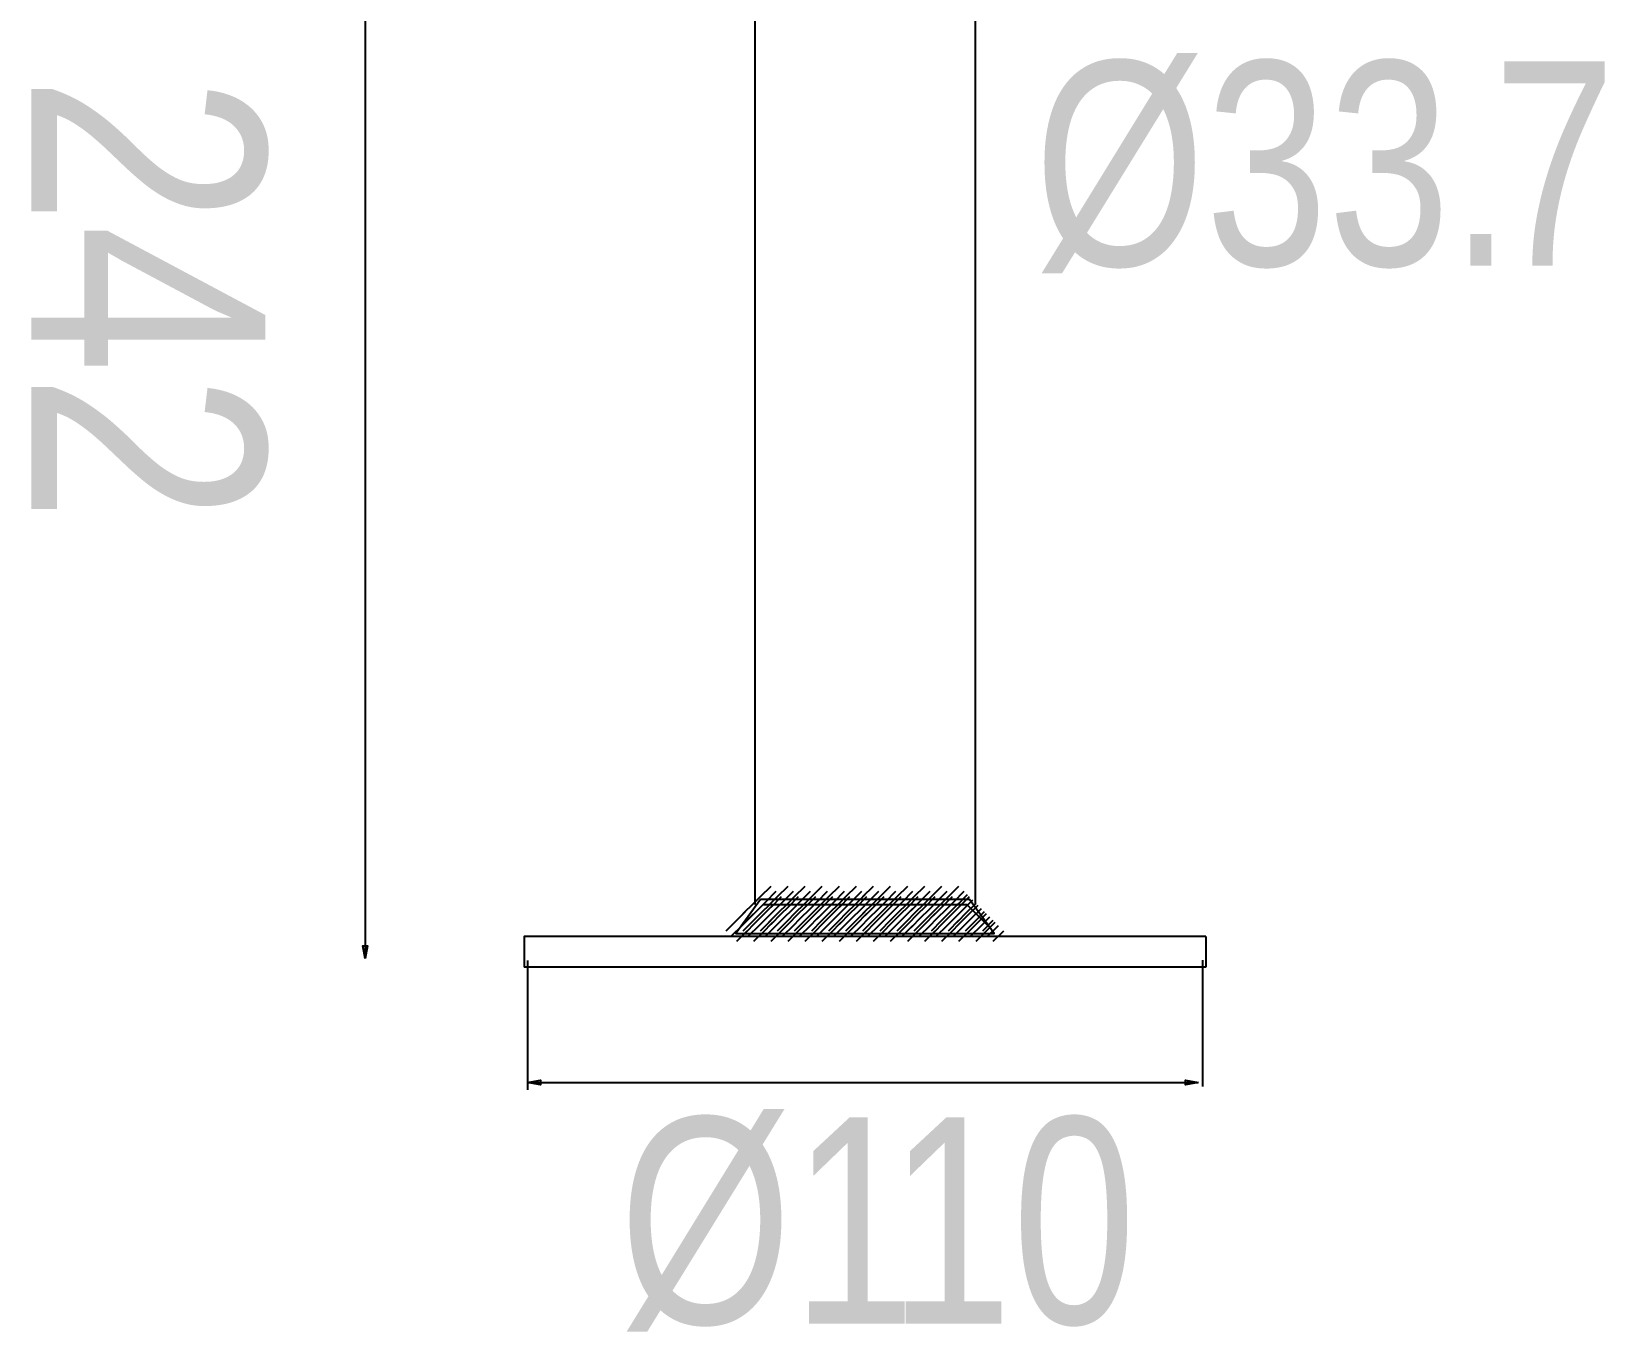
# Model space of a CAD drawing. Extents: x 8 to 198, y 8 to 338.
# Drawn here: x 7.8 to 71.2, y 7.9 to 60.3 of the extents above; entities that cross this region are included whole.
import ezdxf

# ---------------------------------------------------------------- set-up
doc = ezdxf.new("R2010")
doc.units = 0
doc.layers.add('LIVELLO_1', color=160, linetype='Continuous')
doc.styles.add('STD', font='txt')

# ---------------------------------------------------------------- blocks, each defined once
blk = doc.blocks.new('AI9-BLK169')
at = {"layer": 'LIVELLO_1', "color": 7}
for p, q in [((4.483361, -0.319188), (4.90573, 0.105592)), ((4.694545, -0.530372), (5.11812, -0.105592)), ((4.90573, -0.741557), (5.331716, -0.319188))]:
    blk.add_line(p, q, dxfattribs=at)
blk = doc.blocks.new('AI9-BLK168')
at = {"layer": 'LIVELLO_1', "color": 7}
blk.add_blockref('AI9-BLK169', (0, 0), dxfattribs=at)
blk = doc.blocks.new('AI9-BLK165')
at = {"layer": 'LIVELLO_1', "color": 7}
for p, q in [((4.05126, -0.319188), (4.473629, 0.105592)), ((4.262444, -0.530372), (4.687225, -0.105592)), ((4.473629, -0.741557), (4.898237, -0.319188))]:
    blk.add_line(p, q, dxfattribs=at)
blk = doc.blocks.new('AI9-BLK164')
at = {"layer": 'LIVELLO_1', "color": 7}
blk.add_blockref('AI9-BLK165', (0, 0), dxfattribs=at)
blk = doc.blocks.new('AI9-BLK163')
at = {"layer": 'LIVELLO_1', "color": 7}
for p, q in [((4.312226, -0.144866), (4.734422, 0.279914)), ((4.523238, -0.358462), (4.945607, 0.06873)), ((4.734422, -0.569647), (5.159203, -0.144866))]:
    blk.add_line(p, q, dxfattribs=at)
blk = doc.blocks.new('AI9-BLK162')
at = {"layer": 'LIVELLO_1', "color": 7}
blk.add_blockref('AI9-BLK163', (0, 0), dxfattribs=at)
blk = doc.blocks.new('AI9-BLK159')
at = {"layer": 'LIVELLO_1', "color": 7}
for p, q in [((3.362585, -0.319188), (3.784782, 0.105592)), ((3.573598, -0.530372), (3.998378, -0.105592)), ((3.784782, -0.741557), (4.209562, -0.319188))]:
    blk.add_line(p, q, dxfattribs=at)
blk = doc.blocks.new('AI9-BLK158')
at = {"layer": 'LIVELLO_1', "color": 7}
blk.add_blockref('AI9-BLK159', (0, 0), dxfattribs=at)
blk = doc.blocks.new('AI9-BLK157')
at = {"layer": 'LIVELLO_1', "color": 7}
for p, q in [((3.70744, -0.144866), (4.129808, 0.279914)), ((3.918624, -0.358462), (4.343404, 0.06873)), ((4.129808, -0.569647), (4.554588, -0.144866))]:
    blk.add_line(p, q, dxfattribs=at)
blk = doc.blocks.new('AI9-BLK156')
at = {"layer": 'LIVELLO_1', "color": 7}
blk.add_blockref('AI9-BLK157', (0, 0), dxfattribs=at)
blk = doc.blocks.new('AI9-BLK155')
at = {"layer": 'LIVELLO_1', "color": 7}
for p, q in [((4.05126, 0.088367), (4.473629, 0.513147)), ((4.262444, -0.122818), (4.687225, 0.301963)), ((4.473629, -0.334002), (4.898237, 0.088367))]:
    blk.add_line(p, q, dxfattribs=at)
blk = doc.blocks.new('AI9-BLK154')
at = {"layer": 'LIVELLO_1', "color": 7}
blk.add_blockref('AI9-BLK155', (0, 0), dxfattribs=at)
blk = doc.blocks.new('AI9-BLK151')
at = {"layer": 'LIVELLO_1', "color": 7}
for p, q in [((2.673739, -0.319188), (3.098519, 0.105592)), ((2.884923, -0.530372), (3.309703, -0.105592)), ((3.098519, -0.741557), (3.520888, -0.319188))]:
    blk.add_line(p, q, dxfattribs=at)
blk = doc.blocks.new('AI9-BLK150')
at = {"layer": 'LIVELLO_1', "color": 7}
blk.add_blockref('AI9-BLK151', (0, 0), dxfattribs=at)
blk = doc.blocks.new('AI9-BLK149')
at = {"layer": 'LIVELLO_1', "color": 7}
for p, q in [((3.018765, -0.144866), (3.443545, 0.279914)), ((3.229949, -0.358462), (3.65473, 0.06873)), ((3.443545, -0.569647), (3.865914, -0.144866))]:
    blk.add_line(p, q, dxfattribs=at)
blk = doc.blocks.new('AI9-BLK148')
at = {"layer": 'LIVELLO_1', "color": 7}
blk.add_blockref('AI9-BLK149', (0, 0), dxfattribs=at)
blk = doc.blocks.new('AI9-BLK147')
at = {"layer": 'LIVELLO_1', "color": 7}
for p, q in [((3.362585, 0.088367), (3.784782, 0.513147)), ((3.573598, -0.122818), (3.998378, 0.301963)), ((3.784782, -0.334002), (4.209562, 0.088367))]:
    blk.add_line(p, q, dxfattribs=at)
blk = doc.blocks.new('AI9-BLK146')
at = {"layer": 'LIVELLO_1', "color": 7}
blk.add_blockref('AI9-BLK147', (0, 0), dxfattribs=at)
blk = doc.blocks.new('AI9-BLK145')
at = {"layer": 'LIVELLO_1', "color": 7}
for p, q in [((3.70744, 0.260277), (4.129808, 0.685057)), ((3.918624, 0.049093), (4.343404, 0.471461)), ((4.129808, -0.162092), (4.554588, 0.260277))]:
    blk.add_line(p, q, dxfattribs=at)
blk = doc.blocks.new('AI9-BLK144')
at = {"layer": 'LIVELLO_1', "color": 7}
blk.add_blockref('AI9-BLK145', (0, 0), dxfattribs=at)
blk = doc.blocks.new('AI9-BLK141')
at = {"layer": 'LIVELLO_1', "color": 7}
for p, q in [((1.985064, -0.319188), (2.409844, 0.105592)), ((2.19866, -0.530372), (2.621029, -0.105592)), ((2.409844, -0.741557), (2.832213, -0.319188))]:
    blk.add_line(p, q, dxfattribs=at)
blk = doc.blocks.new('AI9-BLK140')
at = {"layer": 'LIVELLO_1', "color": 7}
blk.add_blockref('AI9-BLK141', (0, 0), dxfattribs=at)
blk = doc.blocks.new('AI9-BLK139')
at = {"layer": 'LIVELLO_1', "color": 7}
for p, q in [((2.328885, -0.144866), (2.754871, 0.279914)), ((2.540069, -0.358462), (2.966055, 0.06873)), ((2.754871, -0.569647), (3.177067, -0.144866))]:
    blk.add_line(p, q, dxfattribs=at)
blk = doc.blocks.new('AI9-BLK138')
at = {"layer": 'LIVELLO_1', "color": 7}
blk.add_blockref('AI9-BLK139', (0, 0), dxfattribs=at)
blk = doc.blocks.new('AI9-BLK137')
at = {"layer": 'LIVELLO_1', "color": 7}
for p, q in [((2.673739, 0.088367), (3.098519, 0.513147)), ((2.884923, -0.122818), (3.309703, 0.301963)), ((3.098519, -0.334002), (3.520888, 0.088367))]:
    blk.add_line(p, q, dxfattribs=at)
blk = doc.blocks.new('AI9-BLK136')
at = {"layer": 'LIVELLO_1', "color": 7}
blk.add_blockref('AI9-BLK137', (0, 0), dxfattribs=at)
blk = doc.blocks.new('AI9-BLK135')
at = {"layer": 'LIVELLO_1', "color": 7}
for p, q in [((3.018765, 0.260277), (3.443545, 0.685057)), ((3.229949, 0.049093), (3.65473, 0.471461)), ((3.443545, -0.162092), (3.865914, 0.260277))]:
    blk.add_line(p, q, dxfattribs=at)
blk = doc.blocks.new('AI9-BLK134')
at = {"layer": 'LIVELLO_1', "color": 7}
blk.add_blockref('AI9-BLK135', (0, 0), dxfattribs=at)
blk = doc.blocks.new('AI9-BLK133')
at = {"layer": 'LIVELLO_1', "color": 7}
for p, q in [((3.362585, 0.432015), (3.784782, 0.856795)), ((3.573598, 0.221175), (3.998378, 0.643199)), ((3.784782, 0.009991), (4.209562, 0.432015))]:
    blk.add_line(p, q, dxfattribs=at)
blk = doc.blocks.new('AI9-BLK132')
at = {"layer": 'LIVELLO_1', "color": 7}
blk.add_blockref('AI9-BLK133', (0, 0), dxfattribs=at)
blk = doc.blocks.new('AI9-BLK129')
at = {"layer": 'LIVELLO_1', "color": 7}
for p, q in [((1.298801, -0.319188), (1.72117, 0.105592)), ((1.509985, -0.530372), (1.932354, -0.105592)), ((1.72117, -0.741557), (2.14595, -0.319188))]:
    blk.add_line(p, q, dxfattribs=at)
blk = doc.blocks.new('AI9-BLK128')
at = {"layer": 'LIVELLO_1', "color": 7}
blk.add_blockref('AI9-BLK129', (0, 0), dxfattribs=at)
blk = doc.blocks.new('AI9-BLK127')
at = {"layer": 'LIVELLO_1', "color": 7}
for p, q in [((1.64021, -0.144866), (2.064818, 0.279914)), ((1.853806, -0.358462), (2.276002, 0.06873)), ((2.064818, -0.569647), (2.487187, -0.144866))]:
    blk.add_line(p, q, dxfattribs=at)
blk = doc.blocks.new('AI9-BLK126')
at = {"layer": 'LIVELLO_1', "color": 7}
blk.add_blockref('AI9-BLK127', (0, 0), dxfattribs=at)
blk = doc.blocks.new('AI9-BLK125')
at = {"layer": 'LIVELLO_1', "color": 7}
for p, q in [((1.985064, 0.088367), (2.409844, 0.513147)), ((2.19866, -0.122818), (2.621029, 0.301963)), ((2.409844, -0.334002), (2.832213, 0.088367))]:
    blk.add_line(p, q, dxfattribs=at)
blk = doc.blocks.new('AI9-BLK124')
at = {"layer": 'LIVELLO_1', "color": 7}
blk.add_blockref('AI9-BLK125', (0, 0), dxfattribs=at)
blk = doc.blocks.new('AI9-BLK123')
at = {"layer": 'LIVELLO_1', "color": 7}
for p, q in [((2.328885, 0.260277), (2.754871, 0.685057)), ((2.540069, 0.049093), (2.966055, 0.471461)), ((2.754871, -0.162092), (3.177067, 0.260277))]:
    blk.add_line(p, q, dxfattribs=at)
blk = doc.blocks.new('AI9-BLK122')
at = {"layer": 'LIVELLO_1', "color": 7}
blk.add_blockref('AI9-BLK123', (0, 0), dxfattribs=at)
blk = doc.blocks.new('AI9-BLK121')
at = {"layer": 'LIVELLO_1', "color": 7}
for p, q in [((2.673739, 0.432015), (3.098519, 0.856795)), ((2.884923, 0.221175), (3.309703, 0.643199)), ((3.098519, 0.009991), (3.520888, 0.432015))]:
    blk.add_line(p, q, dxfattribs=at)
blk = doc.blocks.new('AI9-BLK120')
at = {"layer": 'LIVELLO_1', "color": 7}
blk.add_blockref('AI9-BLK121', (0, 0), dxfattribs=at)
blk = doc.blocks.new('AI9-BLK117')
at = {"layer": 'LIVELLO_1', "color": 7}
for p, q in [((0.610126, -0.319188), (1.032495, 0.105592)), ((0.821311, -0.530372), (1.243679, -0.105592)), ((1.032495, -0.741557), (1.457275, -0.319188))]:
    blk.add_line(p, q, dxfattribs=at)
blk = doc.blocks.new('AI9-BLK116')
at = {"layer": 'LIVELLO_1', "color": 7}
blk.add_blockref('AI9-BLK117', (0, 0), dxfattribs=at)
blk = doc.blocks.new('AI9-BLK115')
at = {"layer": 'LIVELLO_1', "color": 7}
for p, q in [((0.953947, -0.144866), (1.376143, 0.279914)), ((1.164959, -0.358462), (1.587328, 0.06873)), ((1.376143, -0.569647), (1.800924, -0.144866))]:
    blk.add_line(p, q, dxfattribs=at)
blk = doc.blocks.new('AI9-BLK114')
at = {"layer": 'LIVELLO_1', "color": 7}
blk.add_blockref('AI9-BLK115', (0, 0), dxfattribs=at)
blk = doc.blocks.new('AI9-BLK113')
at = {"layer": 'LIVELLO_1', "color": 7}
for p, q in [((1.298801, 0.088367), (1.72117, 0.513147)), ((1.509985, -0.122818), (1.932354, 0.299551)), ((1.72117, -0.334002), (2.14595, 0.088367))]:
    blk.add_line(p, q, dxfattribs=at)
blk = doc.blocks.new('AI9-BLK112')
at = {"layer": 'LIVELLO_1', "color": 7}
blk.add_blockref('AI9-BLK113', (0, 0), dxfattribs=at)
blk = doc.blocks.new('AI9-BLK111')
at = {"layer": 'LIVELLO_1', "color": 7}
for p, q in [((1.64021, 0.260277), (2.064818, 0.685057)), ((1.853806, 0.049093), (2.276002, 0.471461)), ((2.064818, -0.162092), (2.487187, 0.260277))]:
    blk.add_line(p, q, dxfattribs=at)
blk = doc.blocks.new('AI9-BLK110')
at = {"layer": 'LIVELLO_1', "color": 7}
blk.add_blockref('AI9-BLK111', (0, 0), dxfattribs=at)
blk = doc.blocks.new('AI9-BLK109')
at = {"layer": 'LIVELLO_1', "color": 7}
for p, q in [((1.985064, 0.432015), (2.409844, 0.856795)), ((2.19866, 0.221175), (2.621029, 0.643199)), ((2.409844, 0.009991), (2.832213, 0.432015))]:
    blk.add_line(p, q, dxfattribs=at)
blk = doc.blocks.new('AI9-BLK108')
at = {"layer": 'LIVELLO_1', "color": 7}
blk.add_blockref('AI9-BLK109', (0, 0), dxfattribs=at)
blk = doc.blocks.new('AI9-BLK105')
at = {"layer": 'LIVELLO_1', "color": 7}
for p, q in [((-0.079754, -0.319188), (0.342442, 0.105592)), ((0.13143, -0.530372), (0.557416, -0.105592)), ((0.342442, -0.741557), (0.768429, -0.319188))]:
    blk.add_line(p, q, dxfattribs=at)
blk = doc.blocks.new('AI9-BLK104')
at = {"layer": 'LIVELLO_1', "color": 7}
blk.add_blockref('AI9-BLK105', (0, 0), dxfattribs=at)
blk = doc.blocks.new('AI9-BLK103')
at = {"layer": 'LIVELLO_1', "color": 7}
for p, q in [((0.2651, -0.144866), (0.687469, 0.279914)), ((0.476284, -0.358462), (0.901065, 0.06873)), ((0.687469, -0.569647), (1.112249, -0.144866))]:
    blk.add_line(p, q, dxfattribs=at)
blk = doc.blocks.new('AI9-BLK102')
at = {"layer": 'LIVELLO_1', "color": 7}
blk.add_blockref('AI9-BLK103', (0, 0), dxfattribs=at)
blk = doc.blocks.new('AI9-BLK101')
at = {"layer": 'LIVELLO_1', "color": 7}
for p, q in [((0.610126, 0.088367), (1.032495, 0.513147)), ((0.821311, -0.122818), (1.243679, 0.299551)), ((1.032495, -0.334002), (1.457275, 0.088367))]:
    blk.add_line(p, q, dxfattribs=at)
blk = doc.blocks.new('AI9-BLK100')
at = {"layer": 'LIVELLO_1', "color": 7}
blk.add_blockref('AI9-BLK101', (0, 0), dxfattribs=at)
blk = doc.blocks.new('AI9-BLK99')
at = {"layer": 'LIVELLO_1', "color": 7}
for p, q in [((0.953947, 0.260277), (1.376143, 0.685057)), ((1.164959, 0.049093), (1.587328, 0.471461)), ((1.376143, -0.162092), (1.800924, 0.260277))]:
    blk.add_line(p, q, dxfattribs=at)
blk = doc.blocks.new('AI9-BLK98')
at = {"layer": 'LIVELLO_1', "color": 7}
blk.add_blockref('AI9-BLK99', (0, 0), dxfattribs=at)
blk = doc.blocks.new('AI9-BLK97')
at = {"layer": 'LIVELLO_1', "color": 7}
for p, q in [((1.298801, 0.432015), (1.72117, 0.856795)), ((1.509985, 0.221175), (1.932354, 0.643199)), ((1.72117, 0.009991), (2.14595, 0.432015))]:
    blk.add_line(p, q, dxfattribs=at)
blk = doc.blocks.new('AI9-BLK96')
at = {"layer": 'LIVELLO_1', "color": 7}
blk.add_blockref('AI9-BLK97', (0, 0), dxfattribs=at)
blk = doc.blocks.new('AI9-BLK93')
at = {"layer": 'LIVELLO_1', "color": 7}
for p, q in [((-0.768601, -0.319188), (-0.343821, 0.105592)), ((-0.557416, -0.530372), (-0.132636, -0.105592)), ((-0.343821, -0.741557), (0.078548, -0.319188))]:
    blk.add_line(p, q, dxfattribs=at)
blk = doc.blocks.new('AI9-BLK92')
at = {"layer": 'LIVELLO_1', "color": 7}
blk.add_blockref('AI9-BLK93', (0, 0), dxfattribs=at)
blk = doc.blocks.new('AI9-BLK91')
at = {"layer": 'LIVELLO_1', "color": 7}
for p, q in [((-0.423574, -0.144866), (0.001206, 0.279914)), ((-0.21239, -0.358462), (0.21239, 0.06873)), ((0.001206, -0.569647), (0.423574, -0.144866))]:
    blk.add_line(p, q, dxfattribs=at)
blk = doc.blocks.new('AI9-BLK90')
at = {"layer": 'LIVELLO_1', "color": 7}
blk.add_blockref('AI9-BLK91', (0, 0), dxfattribs=at)
blk = doc.blocks.new('AI9-BLK89')
at = {"layer": 'LIVELLO_1', "color": 7}
for p, q in [((-0.079754, 0.088367), (0.342442, 0.513147)), ((0.13143, -0.122818), (0.557416, 0.299551)), ((0.342442, -0.334002), (0.768429, 0.088367))]:
    blk.add_line(p, q, dxfattribs=at)
blk = doc.blocks.new('AI9-BLK88')
at = {"layer": 'LIVELLO_1', "color": 7}
blk.add_blockref('AI9-BLK89', (0, 0), dxfattribs=at)
blk = doc.blocks.new('AI9-BLK87')
at = {"layer": 'LIVELLO_1', "color": 7}
for p, q in [((0.2651, 0.260277), (0.687469, 0.685057)), ((0.476284, 0.049093), (0.901065, 0.471461)), ((0.687469, -0.162092), (1.112249, 0.260277))]:
    blk.add_line(p, q, dxfattribs=at)
blk = doc.blocks.new('AI9-BLK86')
at = {"layer": 'LIVELLO_1', "color": 7}
blk.add_blockref('AI9-BLK87', (0, 0), dxfattribs=at)
blk = doc.blocks.new('AI9-BLK85')
at = {"layer": 'LIVELLO_1', "color": 7}
for p, q in [((0.610126, 0.432015), (1.032495, 0.856795)), ((0.821311, 0.221175), (1.243679, 0.643199)), ((1.032495, 0.009991), (1.457275, 0.432015))]:
    blk.add_line(p, q, dxfattribs=at)
blk = doc.blocks.new('AI9-BLK84')
at = {"layer": 'LIVELLO_1', "color": 7}
blk.add_blockref('AI9-BLK85', (0, 0), dxfattribs=at)
blk = doc.blocks.new('AI9-BLK81')
at = {"layer": 'LIVELLO_1', "color": 7}
for p, q in [((-1.457275, -0.319188), (-1.032495, 0.105592)), ((-1.243679, -0.530372), (-0.821311, -0.105592)), ((-1.032495, -0.741557), (-0.610126, -0.319188))]:
    blk.add_line(p, q, dxfattribs=at)
blk = doc.blocks.new('AI9-BLK80')
at = {"layer": 'LIVELLO_1', "color": 7}
blk.add_blockref('AI9-BLK81', (0, 0), dxfattribs=at)
blk = doc.blocks.new('AI9-BLK79')
at = {"layer": 'LIVELLO_1', "color": 7}
for p, q in [((-1.112249, -0.144866), (-0.687469, 0.279914)), ((-0.901065, -0.358462), (-0.476284, 0.06873)), ((-0.687469, -0.569647), (-0.2651, -0.144866))]:
    blk.add_line(p, q, dxfattribs=at)
blk = doc.blocks.new('AI9-BLK78')
at = {"layer": 'LIVELLO_1', "color": 7}
blk.add_blockref('AI9-BLK79', (0, 0), dxfattribs=at)
blk = doc.blocks.new('AI9-BLK77')
at = {"layer": 'LIVELLO_1', "color": 7}
for p, q in [((-0.768601, 0.088367), (-0.343821, 0.513147)), ((-0.557416, -0.122818), (-0.132636, 0.299551)), ((-0.343821, -0.334002), (0.078548, 0.088367))]:
    blk.add_line(p, q, dxfattribs=at)
blk = doc.blocks.new('AI9-BLK76')
at = {"layer": 'LIVELLO_1', "color": 7}
blk.add_blockref('AI9-BLK77', (0, 0), dxfattribs=at)
blk = doc.blocks.new('AI9-BLK75')
at = {"layer": 'LIVELLO_1', "color": 7}
for p, q in [((-0.423574, 0.260277), (0.001206, 0.685057)), ((-0.21239, 0.049093), (0.21239, 0.471461)), ((0.001206, -0.162092), (0.423574, 0.260277))]:
    blk.add_line(p, q, dxfattribs=at)
blk = doc.blocks.new('AI9-BLK74')
at = {"layer": 'LIVELLO_1', "color": 7}
blk.add_blockref('AI9-BLK75', (0, 0), dxfattribs=at)
blk = doc.blocks.new('AI9-BLK73')
at = {"layer": 'LIVELLO_1', "color": 7}
for p, q in [((-0.079754, 0.432015), (0.342442, 0.856795)), ((0.13143, 0.221175), (0.557416, 0.643199)), ((0.342442, 0.009991), (0.768429, 0.432015))]:
    blk.add_line(p, q, dxfattribs=at)
blk = doc.blocks.new('AI9-BLK72')
at = {"layer": 'LIVELLO_1', "color": 7}
blk.add_blockref('AI9-BLK73', (0, 0), dxfattribs=at)
blk = doc.blocks.new('AI9-BLK69')
at = {"layer": 'LIVELLO_1', "color": 7}
for p, q in [((-2.14595, -0.319188), (-1.72117, 0.105592)), ((-1.932354, -0.530372), (-1.509985, -0.105592)), ((-1.72117, -0.741557), (-1.298801, -0.319188))]:
    blk.add_line(p, q, dxfattribs=at)
blk = doc.blocks.new('AI9-BLK68')
at = {"layer": 'LIVELLO_1', "color": 7}
blk.add_blockref('AI9-BLK69', (0, 0), dxfattribs=at)
blk = doc.blocks.new('AI9-BLK67')
at = {"layer": 'LIVELLO_1', "color": 7}
for p, q in [((-1.800924, -0.144866), (-1.376143, 0.279914)), ((-1.587328, -0.358462), (-1.165131, 0.06873)), ((-1.376143, -0.569647), (-0.953947, -0.144866))]:
    blk.add_line(p, q, dxfattribs=at)
blk = doc.blocks.new('AI9-BLK66')
at = {"layer": 'LIVELLO_1', "color": 7}
blk.add_blockref('AI9-BLK67', (0, 0), dxfattribs=at)
blk = doc.blocks.new('AI9-BLK65')
at = {"layer": 'LIVELLO_1', "color": 7}
for p, q in [((-1.457275, 0.088367), (-1.032495, 0.513147)), ((-1.243679, -0.122818), (-0.821311, 0.299551)), ((-1.032495, -0.334002), (-0.610126, 0.088367))]:
    blk.add_line(p, q, dxfattribs=at)
blk = doc.blocks.new('AI9-BLK64')
at = {"layer": 'LIVELLO_1', "color": 7}
blk.add_blockref('AI9-BLK65', (0, 0), dxfattribs=at)
blk = doc.blocks.new('AI9-BLK63')
at = {"layer": 'LIVELLO_1', "color": 7}
for p, q in [((-1.112249, 0.260277), (-0.687469, 0.685057)), ((-0.901065, 0.049093), (-0.476284, 0.471461)), ((-0.687469, -0.162092), (-0.2651, 0.260277))]:
    blk.add_line(p, q, dxfattribs=at)
blk = doc.blocks.new('AI9-BLK62')
at = {"layer": 'LIVELLO_1', "color": 7}
blk.add_blockref('AI9-BLK63', (0, 0), dxfattribs=at)
blk = doc.blocks.new('AI9-BLK61')
at = {"layer": 'LIVELLO_1', "color": 7}
for p, q in [((-0.768601, 0.432015), (-0.343821, 0.856795)), ((-0.557416, 0.221175), (-0.132636, 0.643199)), ((-0.343821, 0.009991), (0.078548, 0.432015))]:
    blk.add_line(p, q, dxfattribs=at)
blk = doc.blocks.new('AI9-BLK60')
at = {"layer": 'LIVELLO_1', "color": 7}
blk.add_blockref('AI9-BLK61', (0, 0), dxfattribs=at)
blk = doc.blocks.new('AI9-BLK57')
at = {"layer": 'LIVELLO_1', "color": 7}
for p, q in [((-2.832213, -0.319188), (-2.409844, 0.105592)), ((-2.621029, -0.530372), (-2.19866, -0.105592)), ((-2.409844, -0.741557), (-1.985064, -0.319188))]:
    blk.add_line(p, q, dxfattribs=at)
blk = doc.blocks.new('AI9-BLK56')
at = {"layer": 'LIVELLO_1', "color": 7}
blk.add_blockref('AI9-BLK57', (0, 0), dxfattribs=at)
blk = doc.blocks.new('AI9-BLK55')
at = {"layer": 'LIVELLO_1', "color": 7}
for p, q in [((-2.488392, -0.144866), (-2.066196, 0.279914)), ((-2.27738, -0.358462), (-1.853806, 0.06873)), ((-2.066196, -0.569647), (-1.64021, -0.144866))]:
    blk.add_line(p, q, dxfattribs=at)
blk = doc.blocks.new('AI9-BLK54')
at = {"layer": 'LIVELLO_1', "color": 7}
blk.add_blockref('AI9-BLK55', (0, 0), dxfattribs=at)
blk = doc.blocks.new('AI9-BLK53')
at = {"layer": 'LIVELLO_1', "color": 7}
for p, q in [((-2.14595, 0.088367), (-1.72117, 0.513147)), ((-1.932354, -0.122818), (-1.509985, 0.299551)), ((-1.72117, -0.334002), (-1.298801, 0.088367))]:
    blk.add_line(p, q, dxfattribs=at)
blk = doc.blocks.new('AI9-BLK52')
at = {"layer": 'LIVELLO_1', "color": 7}
blk.add_blockref('AI9-BLK53', (0, 0), dxfattribs=at)
blk = doc.blocks.new('AI9-BLK51')
at = {"layer": 'LIVELLO_1', "color": 7}
for p, q in [((-1.800924, 0.260277), (-1.376143, 0.685057)), ((-1.587328, 0.049093), (-1.165131, 0.471461)), ((-1.376143, -0.162092), (-0.953947, 0.260277))]:
    blk.add_line(p, q, dxfattribs=at)
blk = doc.blocks.new('AI9-BLK50')
at = {"layer": 'LIVELLO_1', "color": 7}
blk.add_blockref('AI9-BLK51', (0, 0), dxfattribs=at)
blk = doc.blocks.new('AI9-BLK49')
at = {"layer": 'LIVELLO_1', "color": 7}
for p, q in [((-1.457275, 0.432015), (-1.032495, 0.856795)), ((-1.243679, 0.221175), (-0.821311, 0.643199)), ((-1.032495, 0.009991), (-0.610126, 0.432015))]:
    blk.add_line(p, q, dxfattribs=at)
blk = doc.blocks.new('AI9-BLK48')
at = {"layer": 'LIVELLO_1', "color": 7}
blk.add_blockref('AI9-BLK49', (0, 0), dxfattribs=at)
blk = doc.blocks.new('AI9-BLK45')
at = {"layer": 'LIVELLO_1', "color": 7}
for p, q in [((-3.520888, -0.319188), (-3.098691, 0.105592)), ((-3.309703, -0.530372), (-2.884923, -0.105592)), ((-3.098691, -0.741557), (-2.673911, -0.319188))]:
    blk.add_line(p, q, dxfattribs=at)
blk = doc.blocks.new('AI9-BLK44')
at = {"layer": 'LIVELLO_1', "color": 7}
blk.add_blockref('AI9-BLK45', (0, 0), dxfattribs=at)
blk = doc.blocks.new('AI9-BLK43')
at = {"layer": 'LIVELLO_1', "color": 7}
for p, q in [((-3.177239, -0.144866), (-2.754871, 0.279914)), ((-2.966055, -0.358462), (-2.541275, 0.06873)), ((-2.754871, -0.569647), (-2.33009, -0.144866))]:
    blk.add_line(p, q, dxfattribs=at)
blk = doc.blocks.new('AI9-BLK42')
at = {"layer": 'LIVELLO_1', "color": 7}
blk.add_blockref('AI9-BLK43', (0, 0), dxfattribs=at)
blk = doc.blocks.new('AI9-BLK41')
at = {"layer": 'LIVELLO_1', "color": 7}
for p, q in [((-2.832213, 0.088367), (-2.409844, 0.513147)), ((-2.621029, -0.122818), (-2.19866, 0.299551)), ((-2.409844, -0.334002), (-1.985064, 0.088367))]:
    blk.add_line(p, q, dxfattribs=at)
blk = doc.blocks.new('AI9-BLK40')
at = {"layer": 'LIVELLO_1', "color": 7}
blk.add_blockref('AI9-BLK41', (0, 0), dxfattribs=at)
blk = doc.blocks.new('AI9-BLK39')
at = {"layer": 'LIVELLO_1', "color": 7}
for p, q in [((-2.488392, 0.260277), (-2.066196, 0.685057)), ((-2.27738, 0.049093), (-1.853806, 0.471461)), ((-2.066196, -0.162092), (-1.64021, 0.260277))]:
    blk.add_line(p, q, dxfattribs=at)
blk = doc.blocks.new('AI9-BLK38')
at = {"layer": 'LIVELLO_1', "color": 7}
blk.add_blockref('AI9-BLK39', (0, 0), dxfattribs=at)
blk = doc.blocks.new('AI9-BLK37')
at = {"layer": 'LIVELLO_1', "color": 7}
for p, q in [((-2.14595, 0.432015), (-1.72117, 0.856795)), ((-1.932354, 0.221175), (-1.509985, 0.643199)), ((-1.72117, 0.009991), (-1.298801, 0.432015))]:
    blk.add_line(p, q, dxfattribs=at)
blk = doc.blocks.new('AI9-BLK36')
at = {"layer": 'LIVELLO_1', "color": 7}
blk.add_blockref('AI9-BLK37', (0, 0), dxfattribs=at)
blk = doc.blocks.new('AI9-BLK33')
at = {"layer": 'LIVELLO_1', "color": 7}
for p, q in [((-4.209562, -0.319188), (-3.784782, 0.105592)), ((-3.99855, -0.530372), (-3.57377, -0.105592)), ((-3.784782, -0.741557), (-3.362585, -0.319188))]:
    blk.add_line(p, q, dxfattribs=at)
blk = doc.blocks.new('AI9-BLK32')
at = {"layer": 'LIVELLO_1', "color": 7}
blk.add_blockref('AI9-BLK33', (0, 0), dxfattribs=at)
blk = doc.blocks.new('AI9-BLK31')
at = {"layer": 'LIVELLO_1', "color": 7}
for p, q in [((-3.865914, -0.144866), (-3.443545, 0.279914)), ((-3.65473, -0.358462), (-3.229949, 0.06873)), ((-3.443545, -0.569647), (-3.018765, -0.144866))]:
    blk.add_line(p, q, dxfattribs=at)
blk = doc.blocks.new('AI9-BLK30')
at = {"layer": 'LIVELLO_1', "color": 7}
blk.add_blockref('AI9-BLK31', (0, 0), dxfattribs=at)
blk = doc.blocks.new('AI9-BLK29')
at = {"layer": 'LIVELLO_1', "color": 7}
for p, q in [((-3.520888, 0.088367), (-3.098691, 0.513147)), ((-3.309703, -0.122818), (-2.884923, 0.299551)), ((-3.098691, -0.334002), (-2.673911, 0.088367))]:
    blk.add_line(p, q, dxfattribs=at)
blk = doc.blocks.new('AI9-BLK28')
at = {"layer": 'LIVELLO_1', "color": 7}
blk.add_blockref('AI9-BLK29', (0, 0), dxfattribs=at)
blk = doc.blocks.new('AI9-BLK27')
at = {"layer": 'LIVELLO_1', "color": 7}
for p, q in [((-3.177239, 0.260277), (-2.754871, 0.685057)), ((-2.966055, 0.049093), (-2.541275, 0.471461)), ((-2.754871, -0.162092), (-2.33009, 0.260277))]:
    blk.add_line(p, q, dxfattribs=at)
blk = doc.blocks.new('AI9-BLK26')
at = {"layer": 'LIVELLO_1', "color": 7}
blk.add_blockref('AI9-BLK27', (0, 0), dxfattribs=at)
blk = doc.blocks.new('AI9-BLK25')
at = {"layer": 'LIVELLO_1', "color": 7}
for p, q in [((-2.832213, 0.432015), (-2.409844, 0.856795)), ((-2.621029, 0.221175), (-2.19866, 0.643199)), ((-2.409844, 0.009991), (-1.985064, 0.432015))]:
    blk.add_line(p, q, dxfattribs=at)
blk = doc.blocks.new('AI9-BLK24')
at = {"layer": 'LIVELLO_1', "color": 7}
blk.add_blockref('AI9-BLK25', (0, 0), dxfattribs=at)
blk = doc.blocks.new('AI9-BLK21')
at = {"layer": 'LIVELLO_1', "color": 7}
for p, q in [((-4.899615, -0.319188), (-4.473629, 0.105592)), ((-4.68843, -0.530372), (-4.262444, -0.105592)), ((-4.473629, -0.741557), (-4.05126, -0.319188))]:
    blk.add_line(p, q, dxfattribs=at)
blk = doc.blocks.new('AI9-BLK20')
at = {"layer": 'LIVELLO_1', "color": 7}
blk.add_blockref('AI9-BLK21', (0, 0), dxfattribs=at)
blk = doc.blocks.new('AI9-BLK19')
at = {"layer": 'LIVELLO_1', "color": 7}
for p, q in [((-4.554588, -0.144866), (-4.129808, 0.279914)), ((-4.343404, -0.358462), (-3.918624, 0.06873)), ((-4.129808, -0.569647), (-3.70744, -0.144866))]:
    blk.add_line(p, q, dxfattribs=at)
blk = doc.blocks.new('AI9-BLK18')
at = {"layer": 'LIVELLO_1', "color": 7}
blk.add_blockref('AI9-BLK19', (0, 0), dxfattribs=at)
blk = doc.blocks.new('AI9-BLK17')
at = {"layer": 'LIVELLO_1', "color": 7}
for p, q in [((-4.209562, 0.088367), (-3.784782, 0.513147)), ((-3.99855, -0.122818), (-3.57377, 0.299551)), ((-3.784782, -0.334002), (-3.362585, 0.088367))]:
    blk.add_line(p, q, dxfattribs=at)
blk = doc.blocks.new('AI9-BLK16')
at = {"layer": 'LIVELLO_1', "color": 7}
blk.add_blockref('AI9-BLK17', (0, 0), dxfattribs=at)
blk = doc.blocks.new('AI9-BLK15')
at = {"layer": 'LIVELLO_1', "color": 7}
for p, q in [((-3.865914, 0.260277), (-3.443545, 0.685057)), ((-3.65473, 0.049093), (-3.229949, 0.471461)), ((-3.443545, -0.162092), (-3.018765, 0.260277))]:
    blk.add_line(p, q, dxfattribs=at)
blk = doc.blocks.new('AI9-BLK14')
at = {"layer": 'LIVELLO_1', "color": 7}
blk.add_blockref('AI9-BLK15', (0, 0), dxfattribs=at)
blk = doc.blocks.new('AI9-BLK13')
at = {"layer": 'LIVELLO_1', "color": 7}
for p, q in [((-3.520888, 0.432015), (-3.098691, 0.856795)), ((-3.309703, 0.221175), (-2.884923, 0.643199)), ((-3.098691, 0.009991), (-2.673911, 0.432015))]:
    blk.add_line(p, q, dxfattribs=at)
blk = doc.blocks.new('AI9-BLK12')
at = {"layer": 'LIVELLO_1', "color": 7}
blk.add_blockref('AI9-BLK13', (0, 0), dxfattribs=at)
blk = doc.blocks.new('AI9-BLK11')
at = {"layer": 'LIVELLO_1', "color": 7}
for p, q in [((-5.331716, -0.319188), (-4.906936, 0.105592)), ((-5.11812, -0.530372), (-4.695751, -0.105592)), ((-4.906936, -0.741557), (-4.484567, -0.319188))]:
    blk.add_line(p, q, dxfattribs=at)
blk = doc.blocks.new('AI9-BLK10')
at = {"layer": 'LIVELLO_1', "color": 7}
blk.add_blockref('AI9-BLK11', (0, 0), dxfattribs=at)
blk = doc.blocks.new('AI9-BLK9')
at = {"layer": 'LIVELLO_1', "color": 7}
for p, q in [((-5.159203, -0.144866), (-4.734422, 0.279914)), ((-4.945607, -0.358462), (-4.52341, 0.06873)), ((-4.734422, -0.569647), (-4.312226, -0.144866))]:
    blk.add_line(p, q, dxfattribs=at)
blk = doc.blocks.new('AI9-BLK8')
at = {"layer": 'LIVELLO_1', "color": 7}
blk.add_blockref('AI9-BLK9', (0, 0), dxfattribs=at)
blk = doc.blocks.new('AI9-BLK7')
at = {"layer": 'LIVELLO_1', "color": 7}
for p, q in [((-4.899615, 0.088367), (-4.473629, 0.513147)), ((-4.68843, -0.122818), (-4.262444, 0.299551)), ((-4.473629, -0.334002), (-4.05126, 0.088367))]:
    blk.add_line(p, q, dxfattribs=at)
blk = doc.blocks.new('AI9-BLK6')
at = {"layer": 'LIVELLO_1', "color": 7}
blk.add_blockref('AI9-BLK7', (0, 0), dxfattribs=at)
blk = doc.blocks.new('AI9-BLK5')
at = {"layer": 'LIVELLO_1', "color": 7}
for p, q in [((-4.554588, 0.260277), (-4.129808, 0.685057)), ((-4.343404, 0.049093), (-3.918624, 0.471461)), ((-4.129808, -0.162092), (-3.70744, 0.260277))]:
    blk.add_line(p, q, dxfattribs=at)
blk = doc.blocks.new('AI9-BLK4')
at = {"layer": 'LIVELLO_1', "color": 7}
blk.add_blockref('AI9-BLK5', (0, 0), dxfattribs=at)
blk = doc.blocks.new('AI9-BLK3')
at = {"layer": 'LIVELLO_1', "color": 7}
for p, q in [((-4.209562, 0.432015), (-3.784782, 0.856795)), ((-3.99855, 0.221175), (-3.57377, 0.643199)), ((-3.784782, 0.009991), (-3.362585, 0.432015))]:
    blk.add_line(p, q, dxfattribs=at)
blk = doc.blocks.new('AI9-BLK2')
at = {"layer": 'LIVELLO_1', "color": 7}
blk.add_blockref('AI9-BLK3', (0, 0), dxfattribs=at)
blk = doc.blocks.new('AI9-BLK1')
at = {"layer": 'LIVELLO_1', "color": 7}
for p, q in [((-79.609, -89.623), (-79.609, -148.71)), ((-63.911, -93.718), (-63.911, -146.537)), ((-55.037, -93.718), (-55.037, -146.537)), ((-64.571, -147.531), (-63.594, -146.559)), ((-45.75, -147.831), (-45.75, -149.061)), ((-73.062, -148.798), (-73.062, -154.003)), ((-45.886, -148.783), (-45.886, -153.866)), ((-73.062, -153.711), (-46.052, -153.711))]:
    blk.add_line(p, q, dxfattribs=at)
blk.add_lwpolyline([(-59.473, -147.711), (-54.271, -147.711), (-55.269, -146.335), (-63.679, -146.335), (-64.677, -147.711)], close=True, dxfattribs=at)
for points in [[(-54.374, -147.531), (-55.352, -146.559), (-63.594, -146.559)], [(-79.609, -148.71), (-79.702, -148.199), (-79.517, -148.199), (-79.609, -148.71)], [(-45.75, -147.831), (-59.473, -147.831), (-73.196, -147.831), (-73.196, -149.061)], [(-45.75, -149.061), (-59.473, -149.061), (-73.196, -149.061)], [(-73.062, -153.711), (-72.547, -153.615), (-72.547, -153.805), (-73.062, -153.711)], [(-46.052, -153.711), (-46.568, -153.805), (-46.568, -153.615), (-46.052, -153.711)]]:
    blk.add_lwpolyline(points, dxfattribs=at)
for name, p in [('AI9-BLK4', (-59.474, -146.824)), ('AI9-BLK2', (-59.474, -146.652)), ('AI9-BLK14', (-59.474, -146.824)), ('AI9-BLK12', (-59.474, -146.652)), ('AI9-BLK26', (-59.474, -146.824)), ('AI9-BLK24', (-59.474, -146.652)), ('AI9-BLK38', (-59.474, -146.824)), ('AI9-BLK36', (-59.474, -146.652)), ('AI9-BLK50', (-59.474, -146.824)), ('AI9-BLK48', (-59.474, -146.652)), ('AI9-BLK62', (-59.474, -146.824)), ('AI9-BLK60', (-59.474, -146.652)), ('AI9-BLK74', (-59.474, -146.824)), ('AI9-BLK72', (-59.474, -146.652)), ('AI9-BLK86', (-59.474, -146.824)), ('AI9-BLK84', (-59.474, -146.652)), ('AI9-BLK98', (-59.474, -146.824)), ('AI9-BLK96', (-59.474, -146.652)), ('AI9-BLK110', (-59.474, -146.824)), ('AI9-BLK108', (-59.474, -146.652)), ('AI9-BLK122', (-59.474, -146.824)), ('AI9-BLK120', (-59.474, -146.652)), ('AI9-BLK134', (-59.474, -146.824)), ('AI9-BLK132', (-59.474, -146.652)), ('AI9-BLK144', (-59.474, -146.824)), ('AI9-BLK8', (-59.558, -147.106)), ('AI9-BLK6', (-59.474, -146.996)), ('AI9-BLK18', (-59.474, -147.106)), ('AI9-BLK16', (-59.474, -146.996)), ('AI9-BLK30', (-59.474, -147.106)), ('AI9-BLK28', (-59.474, -146.996)), ('AI9-BLK42', (-59.474, -147.106)), ('AI9-BLK40', (-59.474, -146.996)), ('AI9-BLK54', (-59.474, -147.106)), ('AI9-BLK52', (-59.474, -146.996)), ('AI9-BLK66', (-59.474, -147.106)), ('AI9-BLK64', (-59.474, -146.996)), ('AI9-BLK78', (-59.474, -147.106)), ('AI9-BLK76', (-59.474, -146.996)), ('AI9-BLK90', (-59.474, -147.106)), ('AI9-BLK88', (-59.474, -146.996)), ('AI9-BLK102', (-59.474, -147.106)), ('AI9-BLK100', (-59.474, -146.996)), ('AI9-BLK114', (-59.474, -147.106)), ('AI9-BLK112', (-59.474, -146.996)), ('AI9-BLK126', (-59.474, -147.106)), ('AI9-BLK124', (-59.474, -146.996)), ('AI9-BLK138', (-59.474, -147.106)), ('AI9-BLK136', (-59.474, -146.996)), ('AI9-BLK148', (-59.474, -147.106)), ('AI9-BLK146', (-59.474, -146.996)), ('AI9-BLK156', (-59.474, -147.106)), ('AI9-BLK154', (-59.474, -146.996)), ('AI9-BLK162', (-59.39, -147.106)), ('AI9-BLK10', (-59.731, -147.278)), ('AI9-BLK20', (-59.474, -147.278)), ('AI9-BLK32', (-59.474, -147.278)), ('AI9-BLK44', (-59.474, -147.278)), ('AI9-BLK56', (-59.474, -147.278)), ('AI9-BLK68', (-59.474, -147.278)), ('AI9-BLK80', (-59.474, -147.278)), ('AI9-BLK92', (-59.474, -147.278)), ('AI9-BLK104', (-59.474, -147.278)), ('AI9-BLK116', (-59.474, -147.278)), ('AI9-BLK128', (-59.474, -147.278)), ('AI9-BLK140', (-59.474, -147.278)), ('AI9-BLK150', (-59.474, -147.278)), ('AI9-BLK158', (-59.474, -147.278)), ('AI9-BLK164', (-59.474, -147.278)), ('AI9-BLK168', (-59.217, -147.278))]:
    blk.add_blockref(name, p, dxfattribs=at)
at = {"layer": 'LIVELLO_1', "color": 7, "attachment_point": 1, "style": 'STD'}
for s, insert, char_height in [('\\fArial Narrow|b0|i0;\\H8.2360;\\W0.94;\\C7;Ø33.', (-52.667, -112.568), 8.23597), ('\\fArial Narrow|b0|i0;\\H8.2360;\\W0.94;\\C7;7', (-34.175, -112.568), 8.23597), ('\\fArial Narrow|b0|i0;\\H8.3121;\\W0.94;\\C7;Ø1', (-69.379, -155.118), 8.31211), ('\\fArial Narrow|b0|i0;\\H8.3121;\\W0.94;\\C7;10', (-58.518, -155.118), 8.31211)]:
    blk.add_mtext(s, dxfattribs=dict(at, insert=insert, char_height=char_height))
at = {"layer": 'LIVELLO_1', "color": 7, "insert": (-83.631, -113.153), "char_height": 9.41414, "attachment_point": 1, "rotation": 270, "style": 'STD'}
blk.add_mtext('\\fArial Narrow|b0|i0;\\H9.4141;\\C7;242', dxfattribs=at)

msp = doc.modelspace()

# ---------------------------------------------------------------- block references
at = {"layer": 'LIVELLO_1', "color": 7}
msp.add_blockref('AI9-BLK1', (100.854309, 171.632935), dxfattribs=at)

doc.saveas('drawing.dxf')
